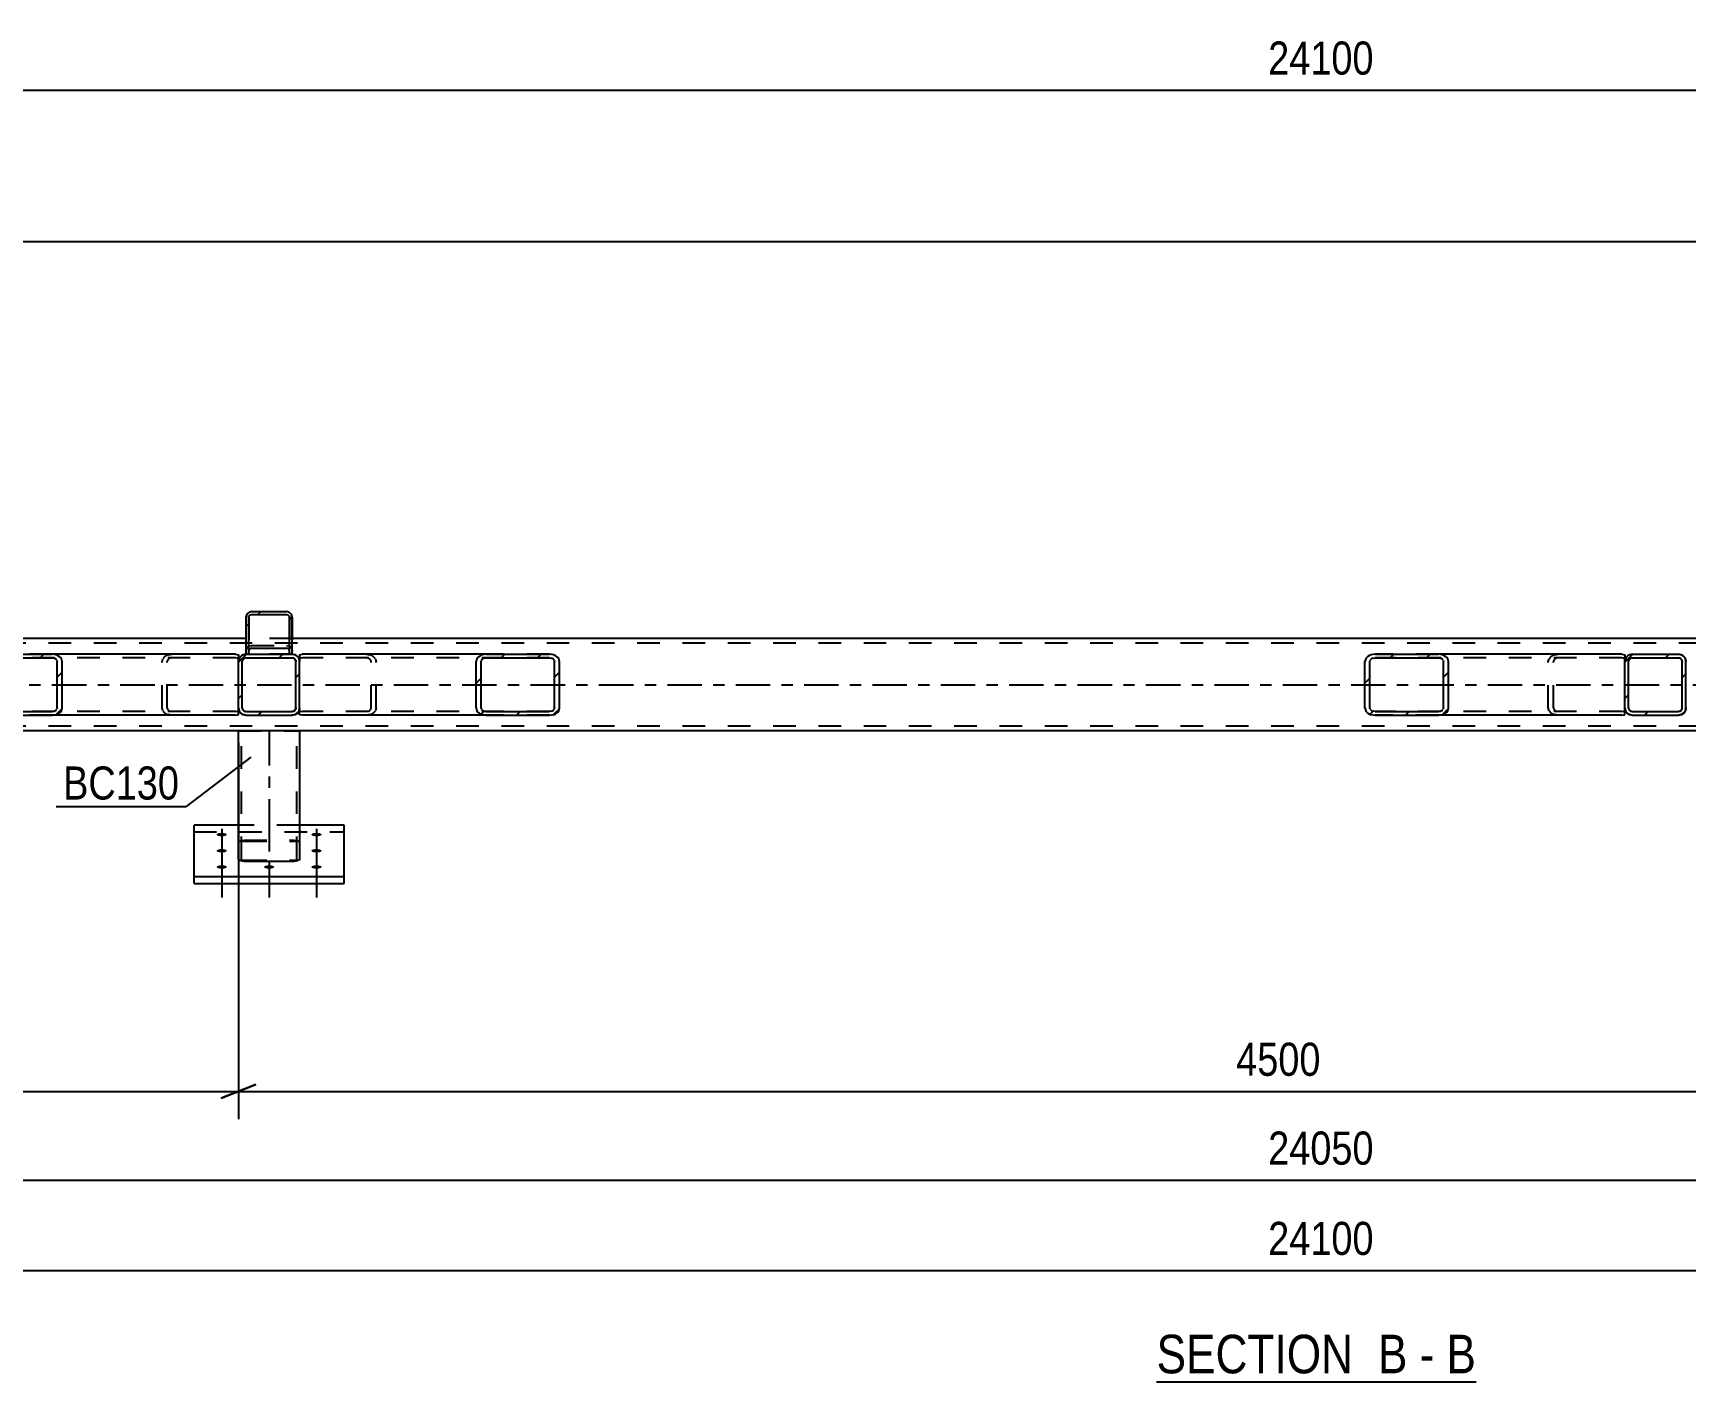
# Model space of a CAD drawing. Header units: millimetres. Extents: x -174 to 1015, y -641 to 200.
# Drawn here: x 280.3 to 423.4, y -316 to -199.2 of the extents above; entities that cross this region are included whole.
import ezdxf

# ---------------------------------------------------------------- set-up
doc = ezdxf.new("R2010")
doc.units = ezdxf.units.MM
doc.linetypes.add('DXK_LINE_DOT2', pattern=[3.9198, 1.9599, -1.9599])
doc.linetypes.add('DXK_LINE_DOT3', pattern=[5.9187, 2.979, -0.9799, 0.9799, -0.9799])
doc.styles.add('Arial Narrow', font='ARIALN.TTF', dxfattribs={"height": 0.2})

# ---------------------------------------------------------------- blocks, each defined once
blk = doc.blocks.new('Unknown-814735029-13 - 2428')
at = {"color": 6, "linetype": 'Continuous'}
blk.add_line((377.56, -315.96), (405.21, -315.96), dxfattribs=at)
at = {"color": 0, "linetype": 'Continuous'}
for points in [[(395.67, -315.21), (395.67, -311.71), (377.56, -311.71), (377.56, -315.21)], [(399.28, -315.21), (399.28, -311.71), (396.72, -311.71), (396.72, -315.21)], [(401.6, -315.21), (401.6, -311.71), (400.33, -311.71), (400.33, -315.21)], [(405.21, -315.21), (405.21, -311.71), (402.65, -311.71), (402.65, -315.21)]]:
    blk.add_wipeout(points, dxfattribs=at)
at = {"color": 7, "linetype": 'Continuous', "style": 'Arial Narrow'}
for s, p in [('SECTION ', (377.56, -315.21)), ('B', (396.72, -315.21)), ('B', (402.65, -315.21)), ('-', (400.33, -315.21))]:
    blk.add_text(s, height=3.34, dxfattribs=at).set_placement(p)
blk = doc.blocks.new('Bolt-814735029-2494 - 2428')
at = {"linetype": 'Continuous'}
for points in [[(296.64, -268.71), (296.55, -268.71), (296.46, -268.7), (296.38, -268.69), (296.31, -268.66), (296.26, -268.64), (296.22, -268.61), (296.2, -268.58), (296.2, -268.55), (296.22, -268.52), (296.26, -268.49), (296.31, -268.46), (296.38, -268.44), (296.46, -268.43), (296.55, -268.42), (296.64, -268.41), (296.73, -268.42), (296.82, -268.43), (296.9, -268.44), (296.97, -268.46), (297.02, -268.49), (297.06, -268.52), (297.08, -268.55), (297.08, -268.58), (297.06, -268.61), (297.02, -268.64), (296.97, -268.66), (296.9, -268.69), (296.82, -268.7), (296.73, -268.71)], [(304.84, -268.71), (304.75, -268.71), (304.66, -268.7), (304.58, -268.69), (304.51, -268.66), (304.46, -268.64), (304.42, -268.61), (304.4, -268.58), (304.4, -268.55), (304.42, -268.52), (304.46, -268.49), (304.51, -268.46), (304.58, -268.44), (304.66, -268.43), (304.75, -268.42), (304.84, -268.41), (304.93, -268.42), (305.02, -268.43), (305.1, -268.44), (305.17, -268.46), (305.22, -268.49), (305.26, -268.52), (305.28, -268.55), (305.28, -268.58), (305.26, -268.61), (305.22, -268.64), (305.17, -268.66), (305.1, -268.69), (305.02, -268.7), (304.93, -268.71)], [(296.64, -270.12), (296.55, -270.11), (296.46, -270.1), (296.38, -270.09), (296.31, -270.07), (296.26, -270.04), (296.22, -270.01), (296.2, -269.98), (296.2, -269.95), (296.22, -269.92), (296.26, -269.89), (296.31, -269.87), (296.38, -269.84), (296.46, -269.83), (296.55, -269.82), (296.64, -269.82), (296.73, -269.82), (296.82, -269.83), (296.9, -269.84), (296.97, -269.87), (297.02, -269.89), (297.06, -269.92), (297.08, -269.95), (297.08, -269.98), (297.06, -270.01), (297.02, -270.04), (296.97, -270.07), (296.9, -270.09), (296.82, -270.1), (296.73, -270.11)], [(304.84, -270.12), (304.75, -270.11), (304.66, -270.1), (304.58, -270.09), (304.51, -270.07), (304.46, -270.04), (304.42, -270.01), (304.4, -269.98), (304.4, -269.95), (304.42, -269.92), (304.46, -269.89), (304.51, -269.87), (304.58, -269.84), (304.66, -269.83), (304.75, -269.82), (304.84, -269.82), (304.93, -269.82), (305.02, -269.83), (305.1, -269.84), (305.17, -269.87), (305.22, -269.89), (305.26, -269.92), (305.28, -269.95), (305.28, -269.98), (305.26, -270.01), (305.22, -270.04), (305.17, -270.07), (305.1, -270.09), (305.02, -270.1), (304.93, -270.11)], [(296.64, -271.52), (296.55, -271.52), (296.46, -271.51), (296.38, -271.49), (296.31, -271.47), (296.26, -271.44), (296.22, -271.41), (296.2, -271.38), (296.2, -271.35), (296.22, -271.32), (296.26, -271.29), (296.31, -271.27), (296.38, -271.25), (296.46, -271.23), (296.55, -271.22), (296.64, -271.22), (296.73, -271.22), (296.82, -271.23), (296.9, -271.25), (296.97, -271.27), (297.02, -271.29), (297.06, -271.32), (297.08, -271.35), (297.08, -271.38), (297.06, -271.41), (297.02, -271.44), (296.97, -271.47), (296.9, -271.49), (296.82, -271.51), (296.73, -271.52)], [(300.74, -271.52), (300.65, -271.52), (300.56, -271.51), (300.48, -271.49), (300.41, -271.47), (300.36, -271.44), (300.32, -271.41), (300.3, -271.38), (300.3, -271.35), (300.32, -271.32), (300.36, -271.29), (300.41, -271.27), (300.48, -271.25), (300.56, -271.23), (300.65, -271.22), (300.74, -271.22), (300.83, -271.22), (300.92, -271.23), (301, -271.25), (301.07, -271.27), (301.12, -271.29), (301.16, -271.32), (301.18, -271.35), (301.18, -271.38), (301.16, -271.41), (301.12, -271.44), (301.07, -271.47), (301, -271.49), (300.92, -271.51), (300.83, -271.52)], [(304.84, -271.52), (304.75, -271.52), (304.66, -271.51), (304.58, -271.49), (304.51, -271.47), (304.46, -271.44), (304.42, -271.41), (304.4, -271.38), (304.4, -271.35), (304.42, -271.32), (304.46, -271.29), (304.51, -271.27), (304.58, -271.25), (304.66, -271.23), (304.75, -271.22), (304.84, -271.22), (304.93, -271.22), (305.02, -271.23), (305.1, -271.25), (305.17, -271.27), (305.22, -271.29), (305.26, -271.32), (305.28, -271.35), (305.28, -271.38), (305.26, -271.41), (305.22, -271.44), (305.17, -271.47), (305.1, -271.49), (305.02, -271.51), (304.93, -271.52)]]:
    blk.add_hatch(color=1, dxfattribs=at).paths.add_polyline_path(points)
at = {"color": 1, "linetype": 'Continuous'}
for p, q in [((296.64, -268.07), (296.64, -271.19)), ((304.84, -268.07), (304.84, -271.19)), ((296.64, -269.48), (296.64, -272.6)), ((304.84, -269.48), (304.84, -272.6)), ((296.64, -270.88), (296.64, -274)), ((300.74, -270.88), (300.74, -274)), ((304.84, -270.88), (304.84, -274))]:
    blk.add_line(p, q, dxfattribs=at)
at = {"color": 1, "linetype": 'DXK_LINE_DOT2'}
blk.add_line((300.74, -268.07), (300.74, -271.19), dxfattribs=at)
blk = doc.blocks.new('Part-814735029-2504 - 2428')
at = {"linetype": 'Continuous'}
h = blk.add_hatch(dxfattribs=at)
h.set_pattern_fill('', scale=0.7, style=0, pattern_type=0)
h.set_pattern_definition([(45, (325.3516, -258.1836), (-1.57154, 1.57154), [])])
h.paths.add_polyline_path([(325.02, -258.23), (325.35, -258.18), (325.64, -258.04), (325.83, -257.84), (325.89, -257.59), (325.89, -253.59), (325.83, -253.35), (325.64, -253.14), (325.35, -253), (325.02, -252.95), (319.52, -252.95), (319.19, -253), (318.9, -253.14), (318.71, -253.35), (318.65, -253.59), (318.65, -257.59), (318.71, -257.84), (318.9, -258.04), (319.19, -258.18), (319.52, -258.23)])
h.paths.add_polyline_path([(319.36, -257.89), (319.21, -257.82), (319.12, -257.71), (319.09, -257.59), (319.09, -253.59), (319.12, -253.47), (319.21, -253.37), (319.36, -253.3), (319.52, -253.27), (325.02, -253.27), (325.18, -253.3), (325.33, -253.37), (325.42, -253.47), (325.45, -253.59), (325.45, -257.59), (325.42, -257.71), (325.33, -257.82), (325.18, -257.89), (325.02, -257.91), (319.52, -257.91)])
at = {"color": 2, "linetype": 'Continuous'}
for p, q in [((303.38, -252.99), (303.64, -252.95)), ((303.38, -252.99), (303.38, -253.59)), ((319.52, -252.95), (303.64, -252.95)), ((319.52, -252.95), (319.19, -253)), ((319.52, -252.95), (325.02, -252.95)), ((325.35, -253), (325.02, -252.95)), ((318.71, -253.35), (318.65, -253.59)), ((318.65, -257.59), (318.65, -253.59)), ((319.09, -253.59), (319.12, -253.47)), ((319.09, -257.59), (319.09, -253.59)), ((319.36, -253.3), (319.52, -253.27)), ((319.52, -253.27), (325.02, -253.27)), ((325.02, -253.27), (325.18, -253.3)), ((325.42, -253.47), (325.45, -253.59)), ((325.45, -257.59), (325.45, -253.59)), ((325.89, -253.59), (325.83, -253.35)), ((325.89, -257.59), (325.89, -253.59)), ((303.38, -258.18), (303.38, -257.59)), ((303.38, -258.2), (303.38, -258.18)), ((303.64, -258.23), (303.38, -258.2)), ((319.52, -258.23), (303.64, -258.23)), ((318.65, -257.59), (318.71, -257.84)), ((319.12, -257.71), (319.09, -257.59)), ((319.19, -258.18), (319.52, -258.23)), ((319.52, -257.91), (319.36, -257.89)), ((319.52, -257.91), (325.02, -257.91)), ((319.52, -258.23), (325.02, -258.23)), ((325.18, -257.89), (325.02, -257.91)), ((325.02, -258.23), (325.35, -258.18)), ((325.45, -257.59), (325.42, -257.71)), ((325.83, -257.84), (325.89, -257.59))]:
    blk.add_line(p, q, dxfattribs=at)
at = {"color": 7, "linetype": 'DXK_LINE_DOT2'}
for p, q in [((303.38, -252.99), (303.38, -253.34)), ((309.13, -252.95), (309.47, -253)), ((325.02, -252.95), (319.52, -252.95)), ((303.47, -253.3), (303.38, -253.34)), ((303.38, -258.04), (303.38, -253.59)), ((303.64, -253.27), (303.47, -253.3)), ((325.02, -253.27), (303.64, -253.27)), ((309.3, -253.3), (309.13, -253.27)), ((309.57, -253.59), (309.54, -253.47)), ((309.57, -257.59), (309.57, -253.59)), ((309.94, -253.35), (310.01, -253.59)), ((310.01, -257.59), (310.01, -253.59)), ((303.38, -257.84), (303.47, -257.89)), ((303.47, -257.89), (303.64, -257.91)), ((325.02, -257.91), (303.64, -257.91)), ((309.13, -257.91), (309.3, -257.89)), ((309.47, -258.18), (309.13, -258.23)), ((309.54, -257.71), (309.57, -257.59)), ((310.01, -257.59), (309.94, -257.84)), ((325.02, -258.23), (319.52, -258.23))]:
    blk.add_line(p, q, dxfattribs=at)
for centre, radius, start, end in [((309.26, -253.78), 0.802, 32.4105, 75.4453), ((309.2, -253.68), 0.401, 32.4105, 75.4453), ((309.2, -257.5), 0.401, 284.5547, 327.5895), ((309.26, -257.41), 0.802, 284.5547, 327.5895)]:
    blk.add_arc(centre, radius, start, end, dxfattribs=at)
at = {"color": 2, "linetype": 'Continuous'}
for centre, radius, start, end in [((319.39, -253.78), 0.802, 104.5547, 147.5895), ((325.15, -253.78), 0.802, 32.4105, 75.4453), ((319.46, -253.68), 0.401, 104.5547, 147.5895), ((325.08, -253.68), 0.401, 32.4105, 75.4453), ((319.39, -257.41), 0.802, 212.4105, 255.4453), ((319.46, -257.5), 0.401, 212.4105, 255.4453), ((325.08, -257.5), 0.401, 284.5547, 327.5895), ((325.15, -257.41), 0.802, 284.5547, 327.5895)]:
    blk.add_arc(centre, radius, start, end, dxfattribs=at)
blk = doc.blocks.new('Part-814735029-2472 - 2428')
at = {"linetype": 'Continuous'}
h = blk.add_hatch(dxfattribs=at)
h.set_pattern_fill('', scale=0.7, style=0, pattern_type=0)
h.set_pattern_definition([(45, (422.9865, -258.1836), (-1.57154, 1.57154), [])])
h.paths.add_polyline_path([(422.74, -258.23), (422.99, -258.18), (423.19, -258.04), (423.33, -257.84), (423.38, -257.59), (423.38, -253.59), (423.33, -253.35), (423.19, -253.14), (422.99, -253), (422.74, -252.95), (418.74, -252.95), (418.5, -253), (418.29, -253.14), (418.15, -253.35), (418.1, -253.59), (418.1, -257.59), (418.15, -257.84), (418.29, -258.04), (418.5, -258.18), (418.74, -258.23)])
h.paths.add_polyline_path([(418.62, -257.89), (418.52, -257.82), (418.45, -257.71), (418.42, -257.59), (418.42, -253.59), (418.45, -253.47), (418.52, -253.37), (418.62, -253.3), (418.74, -253.27), (422.74, -253.27), (422.86, -253.3), (422.97, -253.37), (423.04, -253.47), (423.06, -253.59), (423.06, -257.59), (423.04, -257.71), (422.97, -257.82), (422.86, -257.89), (422.74, -257.91), (418.74, -257.91)])
at = {"color": 7, "linetype": 'DXK_LINE_DOT2'}
for p, q in [((418.5, -253), (418.74, -252.95)), ((418.74, -252.95), (422.74, -252.95)), ((422.74, -252.95), (422.99, -253)), ((418.1, -253.59), (418.15, -253.35)), ((418.1, -257.59), (418.1, -253.59)), ((418.45, -253.47), (418.42, -253.59)), ((418.42, -257.59), (418.42, -253.59)), ((418.74, -253.27), (418.62, -253.3)), ((418.74, -253.27), (422.74, -253.27)), ((422.86, -253.3), (422.74, -253.27)), ((423.06, -253.59), (423.04, -253.47)), ((423.06, -257.59), (423.06, -253.59)), ((423.33, -253.35), (423.38, -253.59)), ((423.38, -257.59), (423.38, -253.59)), ((418.15, -257.84), (418.1, -257.59)), ((418.42, -257.59), (418.45, -257.71)), ((418.74, -258.23), (418.5, -258.18)), ((418.62, -257.89), (418.74, -257.91)), ((418.74, -257.91), (422.74, -257.91)), ((418.74, -258.23), (422.74, -258.23)), ((422.74, -257.91), (422.86, -257.89)), ((422.99, -258.18), (422.74, -258.23)), ((423.04, -257.71), (423.06, -257.59)), ((423.38, -257.59), (423.33, -257.84))]:
    blk.add_line(p, q, dxfattribs=at)
at = {"color": 2, "linetype": 'Continuous'}
for p, q in [((418.74, -252.95), (418.5, -253)), ((418.74, -252.95), (422.74, -252.95)), ((422.99, -253), (422.74, -252.95)), ((418.15, -253.35), (418.1, -253.59)), ((418.1, -257.59), (418.1, -253.59)), ((418.42, -253.59), (418.45, -253.47)), ((418.42, -257.59), (418.42, -253.59)), ((418.62, -253.3), (418.74, -253.27)), ((418.74, -253.27), (422.74, -253.27)), ((422.74, -253.27), (422.86, -253.3)), ((423.04, -253.47), (423.06, -253.59)), ((423.06, -257.59), (423.06, -253.59)), ((423.38, -253.59), (423.33, -253.35)), ((423.38, -257.59), (423.38, -253.59)), ((418.1, -257.59), (418.15, -257.84)), ((418.45, -257.71), (418.42, -257.59)), ((418.5, -258.18), (418.74, -258.23)), ((418.74, -257.91), (418.62, -257.89)), ((418.74, -257.91), (422.74, -257.91)), ((418.74, -258.23), (422.74, -258.23)), ((422.86, -257.89), (422.74, -257.91)), ((422.74, -258.23), (422.99, -258.18)), ((423.06, -257.59), (423.04, -257.71)), ((423.33, -257.84), (423.38, -257.59))]:
    blk.add_line(p, q, dxfattribs=at)
at = {"color": 7, "linetype": 'DXK_LINE_DOT2'}
for centre, radius, start, end in [((418.74, -253.59), 0.64, 112.5, 157.5), ((422.74, -253.59), 0.64, 22.5, 67.5), ((418.74, -253.59), 0.32, 112.5, 157.5), ((422.74, -253.59), 0.32, 22.5, 67.5), ((418.74, -257.59), 0.64, 202.5, 247.5), ((418.74, -257.59), 0.32, 202.5, 247.5), ((422.74, -257.59), 0.32, 292.5, 337.5), ((422.74, -257.59), 0.64, 292.5, 337.5)]:
    blk.add_arc(centre, radius, start, end, dxfattribs=at)
at = {"color": 2, "linetype": 'Continuous'}
for centre, radius, start, end in [((418.74, -253.59), 0.64, 112.5, 157.5), ((422.74, -253.59), 0.64, 22.5, 67.5), ((418.74, -253.59), 0.32, 112.5, 157.5), ((422.74, -253.59), 0.32, 22.5, 67.5), ((418.74, -257.59), 0.64, 202.5, 247.5), ((418.74, -257.59), 0.32, 202.5, 247.5), ((422.74, -257.59), 0.32, 292.5, 337.5), ((422.74, -257.59), 0.64, 292.5, 337.5)]:
    blk.add_arc(centre, radius, start, end, dxfattribs=at)
blk = doc.blocks.new('Part-814735029-2589 - 2428')
at = {"color": 2, "linetype": 'Continuous'}
for p, q in [((294.24, -272.79), (294.24, -267.74)), ((298.1, -267.74), (294.24, -267.74)), ((307.24, -267.74), (303.38, -267.74)), ((307.24, -272.79), (307.24, -267.74)), ((294.24, -272.19), (307.24, -272.19)), ((294.24, -272.79), (307.24, -272.79))]:
    blk.add_line(p, q, dxfattribs=at)
at = {"color": 7, "linetype": 'DXK_LINE_DOT2'}
for p, q in [((294.24, -268.34), (307.24, -268.34)), ((303.38, -267.74), (298.1, -267.74))]:
    blk.add_line(p, q, dxfattribs=at)
blk = doc.blocks.new('Part-814735029-2513 - 2428')
at = {"linetype": 'Continuous'}
h = blk.add_hatch(dxfattribs=at)
h.set_pattern_fill('', scale=0.7, style=0, pattern_type=0)
h.set_pattern_definition([(45, (302.9865, -258.1836), (-1.57154, 1.57154), [])])
h.paths.add_polyline_path([(302.74, -258.23), (302.99, -258.18), (303.19, -258.04), (303.33, -257.84), (303.38, -257.59), (303.38, -253.59), (303.33, -253.35), (303.19, -253.14), (302.99, -253), (302.74, -252.95), (298.74, -252.95), (298.5, -253), (298.29, -253.14), (298.15, -253.35), (298.1, -253.59), (298.1, -257.59), (298.15, -257.84), (298.29, -258.04), (298.5, -258.18), (298.74, -258.23)])
h.paths.add_polyline_path([(298.62, -257.89), (298.52, -257.82), (298.45, -257.71), (298.42, -257.59), (298.42, -253.59), (298.45, -253.47), (298.52, -253.37), (298.62, -253.3), (298.74, -253.27), (302.74, -253.27), (302.86, -253.3), (302.97, -253.37), (303.04, -253.47), (303.06, -253.59), (303.06, -257.59), (303.04, -257.71), (302.97, -257.82), (302.86, -257.89), (302.74, -257.91), (298.74, -257.91)])
at = {"color": 7, "linetype": 'DXK_LINE_DOT2'}
for p, q in [((298.5, -253), (298.74, -252.95)), ((302.74, -252.95), (298.74, -252.95)), ((302.74, -252.95), (302.99, -253)), ((298.1, -253.59), (298.15, -253.35)), ((298.1, -257.59), (298.1, -253.59)), ((298.45, -253.47), (298.42, -253.59)), ((298.42, -257.59), (298.42, -253.59)), ((298.74, -253.27), (298.62, -253.3)), ((298.74, -253.27), (302.74, -253.27)), ((302.86, -253.3), (302.74, -253.27)), ((303.06, -253.59), (303.04, -253.47)), ((303.06, -257.59), (303.06, -253.59)), ((303.33, -253.35), (303.38, -253.59)), ((303.38, -257.59), (303.38, -253.59)), ((298.15, -257.84), (298.1, -257.59)), ((298.42, -257.59), (298.45, -257.71)), ((298.74, -258.23), (298.5, -258.18)), ((298.62, -257.89), (298.74, -257.91)), ((298.74, -257.91), (302.74, -257.91)), ((298.74, -258.23), (302.74, -258.23)), ((302.74, -257.91), (302.86, -257.89)), ((302.99, -258.18), (302.74, -258.23)), ((303.04, -257.71), (303.06, -257.59)), ((303.38, -257.59), (303.33, -257.84))]:
    blk.add_line(p, q, dxfattribs=at)
at = {"color": 2, "linetype": 'Continuous'}
for p, q in [((298.74, -252.95), (298.5, -253)), ((298.74, -252.95), (302.74, -252.95)), ((302.99, -253), (302.74, -252.95)), ((298.15, -253.35), (298.1, -253.59)), ((298.1, -257.59), (298.1, -253.59)), ((298.42, -253.59), (298.45, -253.47)), ((298.42, -257.59), (298.42, -253.59)), ((298.62, -253.3), (298.74, -253.27)), ((298.74, -253.27), (302.74, -253.27)), ((302.74, -253.27), (302.86, -253.3)), ((303.04, -253.47), (303.06, -253.59)), ((303.06, -257.59), (303.06, -253.59)), ((303.38, -253.59), (303.33, -253.35)), ((303.38, -257.59), (303.38, -253.59)), ((298.1, -257.59), (298.15, -257.84)), ((298.45, -257.71), (298.42, -257.59)), ((298.5, -258.18), (298.74, -258.23)), ((298.74, -257.91), (298.62, -257.89)), ((298.74, -257.91), (302.74, -257.91)), ((298.74, -258.23), (302.74, -258.23)), ((302.86, -257.89), (302.74, -257.91)), ((302.74, -258.23), (302.99, -258.18)), ((303.06, -257.59), (303.04, -257.71)), ((303.33, -257.84), (303.38, -257.59))]:
    blk.add_line(p, q, dxfattribs=at)
at = {"color": 7, "linetype": 'DXK_LINE_DOT2'}
for centre, radius, start, end in [((298.74, -253.59), 0.64, 112.5, 157.5), ((302.74, -253.59), 0.64, 22.5, 67.5), ((298.74, -253.59), 0.32, 112.5, 157.5), ((302.74, -253.59), 0.32, 22.5, 67.5), ((298.74, -257.59), 0.64, 202.5, 247.5), ((298.74, -257.59), 0.32, 202.5, 247.5), ((302.74, -257.59), 0.32, 292.5, 337.5), ((302.74, -257.59), 0.64, 292.5, 337.5)]:
    blk.add_arc(centre, radius, start, end, dxfattribs=at)
at = {"color": 2, "linetype": 'Continuous'}
for centre, radius, start, end in [((298.74, -253.59), 0.64, 112.5, 157.5), ((302.74, -253.59), 0.64, 22.5, 67.5), ((298.74, -253.59), 0.32, 112.5, 157.5), ((302.74, -253.59), 0.32, 22.5, 67.5), ((298.74, -257.59), 0.64, 202.5, 247.5), ((298.74, -257.59), 0.32, 202.5, 247.5), ((302.74, -257.59), 0.32, 292.5, 337.5), ((302.74, -257.59), 0.64, 292.5, 337.5)]:
    blk.add_arc(centre, radius, start, end, dxfattribs=at)
blk = doc.blocks.new('Part-814735029-2522 - 2428')
at = {"color": 2, "linetype": 'Continuous'}
for p, q in [((298.1, -270.7), (298.1, -259.59)), ((303.38, -259.59), (303.38, -270.7)), ((298.14, -270.77), (298.1, -270.7)), ((298.24, -270.82), (298.14, -270.77)), ((298.4, -270.86), (298.24, -270.82)), ((298.58, -270.87), (298.4, -270.86)), ((298.58, -270.87), (302.9, -270.87)), ((303.08, -270.86), (302.9, -270.87)), ((303.24, -270.82), (303.08, -270.86)), ((303.34, -270.77), (303.24, -270.82)), ((303.38, -270.7), (303.34, -270.77))]:
    blk.add_line(p, q, dxfattribs=at)
at = {"color": 7, "linetype": 'DXK_LINE_DOT2'}
for p, q in [((298.1, -259.59), (303.38, -259.59)), ((298.34, -270.7), (298.34, -259.59)), ((303.14, -270.7), (303.14, -259.59)), ((298.1, -269.23), (298.14, -269.16)), ((298.14, -269.16), (298.24, -269.11)), ((298.24, -269.11), (298.4, -269.08)), ((298.36, -269.2), (298.34, -269.23)), ((298.41, -269.17), (298.36, -269.2)), ((298.4, -269.08), (298.58, -269.06)), ((298.49, -269.15), (298.41, -269.17)), ((298.58, -269.14), (298.49, -269.15)), ((298.58, -269.06), (302.9, -269.06)), ((298.58, -269.14), (302.9, -269.14)), ((302.9, -269.06), (303.08, -269.08)), ((302.99, -269.15), (302.9, -269.14)), ((303.07, -269.17), (302.99, -269.15)), ((303.07, -269.17), (303.08, -269.18)), ((303.08, -269.08), (303.24, -269.11)), ((303.08, -269.18), (303.12, -269.2)), ((303.14, -269.23), (303.12, -269.2)), ((303.24, -269.11), (303.34, -269.16)), ((303.34, -269.16), (303.38, -269.23)), ((298.34, -270.7), (298.36, -270.74)), ((298.36, -270.74), (298.41, -270.76)), ((298.41, -270.76), (298.49, -270.78)), ((298.49, -270.78), (298.58, -270.79)), ((298.58, -270.79), (302.9, -270.79)), ((302.9, -270.79), (302.99, -270.78)), ((302.99, -270.78), (303.07, -270.76)), ((303.07, -270.76), (303.12, -270.74)), ((303.12, -270.74), (303.14, -270.7))]:
    blk.add_line(p, q, dxfattribs=at)
at = {"color": 7, "linetype": 'DXK_LINE_DOT3'}
blk.add_line((300.74, -259.59), (300.74, -269.97), dxfattribs=at)
blk = doc.blocks.new('Part-814735029-2531 - 2428')
at = {"linetype": 'Continuous'}
h = blk.add_hatch(dxfattribs=at)
h.set_pattern_fill('', scale=0.7, style=0, pattern_type=0)
h.set_pattern_definition([(45, (282.295, -258.1836), (-1.57154, 1.57154), [])])
h.paths.add_polyline_path([(281.96, -258.23), (282.3, -258.18), (282.58, -258.04), (282.77, -257.84), (282.84, -257.59), (282.84, -253.59), (282.77, -253.35), (282.58, -253.14), (282.3, -253), (281.96, -252.95), (276.47, -252.95), (276.13, -253), (275.85, -253.14), (275.66, -253.35), (275.59, -253.59), (275.59, -257.59), (275.66, -257.84), (275.85, -258.04), (276.13, -258.18), (276.47, -258.23)])
h.paths.add_polyline_path([(276.3, -257.89), (276.16, -257.82), (276.06, -257.71), (276.03, -257.59), (276.03, -253.59), (276.06, -253.47), (276.16, -253.37), (276.3, -253.3), (276.47, -253.27), (281.96, -253.27), (282.13, -253.3), (282.27, -253.37), (282.36, -253.47), (282.4, -253.59), (282.4, -257.59), (282.36, -257.71), (282.27, -257.82), (282.13, -257.89), (281.96, -257.91), (276.47, -257.91)])
at = {"color": 2, "linetype": 'Continuous'}
for p, q in [((276.47, -252.95), (276.13, -253)), ((276.47, -252.95), (281.96, -252.95)), ((297.84, -252.95), (281.96, -252.95)), ((282.3, -253), (281.96, -252.95)), ((297.84, -252.95), (298.1, -252.99)), ((298.1, -252.99), (298.1, -253)), ((298.1, -253), (298.1, -253.14)), ((298.1, -253.14), (298.1, -253.59)), ((275.66, -253.35), (275.59, -253.59)), ((275.59, -257.59), (275.59, -253.59)), ((276.03, -253.59), (276.06, -253.47)), ((276.03, -257.59), (276.03, -253.59)), ((276.3, -253.3), (276.47, -253.27)), ((276.47, -253.27), (281.96, -253.27)), ((281.96, -253.27), (282.13, -253.3)), ((282.36, -253.47), (282.4, -253.59)), ((282.4, -257.59), (282.4, -253.59)), ((282.84, -253.59), (282.77, -253.35)), ((282.84, -257.59), (282.84, -253.59)), ((275.59, -257.59), (275.66, -257.84)), ((276.06, -257.71), (276.03, -257.59)), ((276.13, -258.18), (276.47, -258.23)), ((276.47, -257.91), (276.3, -257.89)), ((276.47, -257.91), (281.96, -257.91)), ((276.47, -258.23), (281.96, -258.23)), ((282.13, -257.89), (281.96, -257.91)), ((281.96, -258.23), (282.3, -258.18)), ((297.84, -258.23), (281.96, -258.23)), ((282.4, -257.59), (282.36, -257.71)), ((282.77, -257.84), (282.84, -257.59)), ((297.84, -258.23), (298.1, -258.2)), ((298.1, -258.2), (298.1, -257.59))]:
    blk.add_line(p, q, dxfattribs=at)
at = {"color": 7, "linetype": 'DXK_LINE_DOT2'}
for p, q in [((281.96, -252.95), (276.47, -252.95)), ((292.02, -253), (292.35, -252.95)), ((298.1, -252.99), (298.1, -252.99)), ((298.1, -253.14), (298.1, -253.34)), ((297.84, -253.27), (276.47, -253.27)), ((291.47, -253.59), (291.54, -253.35)), ((291.47, -257.59), (291.47, -253.59)), ((291.95, -253.47), (291.91, -253.59)), ((291.91, -257.59), (291.91, -253.59)), ((292.35, -253.27), (292.19, -253.3)), ((298.01, -253.3), (297.84, -253.27)), ((298.1, -253.34), (298.01, -253.3)), ((298.1, -257.59), (298.1, -253.35)), ((297.84, -257.91), (276.47, -257.91)), ((281.96, -258.23), (276.47, -258.23)), ((291.54, -257.84), (291.47, -257.59)), ((291.91, -257.59), (291.95, -257.71)), ((292.35, -258.23), (292.02, -258.18)), ((292.19, -257.89), (292.35, -257.91)), ((297.84, -257.91), (298.01, -257.89)), ((298.01, -257.89), (298.1, -257.84))]:
    blk.add_line(p, q, dxfattribs=at)
at = {"color": 2, "linetype": 'Continuous'}
for centre, radius, start, end in [((276.33, -253.78), 0.802, 104.5547, 147.5896), ((282.09, -253.78), 0.802, 32.4104, 75.4453), ((276.4, -253.68), 0.401, 104.5547, 147.5896), ((282.03, -253.68), 0.401, 32.4104, 75.4453), ((276.33, -257.41), 0.802, 212.4104, 255.4453), ((276.4, -257.5), 0.401, 212.4104, 255.4453), ((282.03, -257.5), 0.401, 284.5547, 327.5896), ((282.09, -257.41), 0.802, 284.5547, 327.5896)]:
    blk.add_arc(centre, radius, start, end, dxfattribs=at)
at = {"color": 7, "linetype": 'DXK_LINE_DOT2'}
for centre, radius, start, end in [((292.22, -253.78), 0.802, 104.5547, 147.5896), ((292.29, -253.68), 0.401, 104.5547, 147.5896), ((292.22, -257.41), 0.802, 212.4104, 255.4453), ((292.29, -257.5), 0.401, 212.4104, 255.4453)]:
    blk.add_arc(centre, radius, start, end, dxfattribs=at)
blk = doc.blocks.new('Part-814735029-2532 - 2428')
at = {"linetype": 'Continuous'}
h = blk.add_hatch(dxfattribs=at)
h.set_pattern_fill('', scale=0.7, style=0, pattern_type=0)
h.set_pattern_definition([(45, (402.295, -258.1836), (-1.57154, 1.57154), [])])
h.paths.add_polyline_path([(401.96, -258.23), (402.3, -258.18), (402.58, -258.04), (402.77, -257.84), (402.84, -257.59), (402.84, -253.59), (402.77, -253.35), (402.58, -253.14), (402.3, -253), (401.96, -252.95), (396.47, -252.95), (396.13, -253), (395.85, -253.14), (395.66, -253.35), (395.59, -253.59), (395.59, -257.59), (395.66, -257.84), (395.85, -258.04), (396.13, -258.18), (396.47, -258.23)])
h.paths.add_polyline_path([(396.3, -257.89), (396.16, -257.82), (396.06, -257.71), (396.03, -257.59), (396.03, -253.59), (396.06, -253.47), (396.16, -253.37), (396.3, -253.3), (396.47, -253.27), (401.96, -253.27), (402.13, -253.3), (402.27, -253.37), (402.36, -253.47), (402.4, -253.59), (402.4, -257.59), (402.36, -257.71), (402.27, -257.82), (402.13, -257.89), (401.96, -257.91), (396.47, -257.91)])
at = {"color": 2, "linetype": 'Continuous'}
for p, q in [((396.47, -252.95), (396.13, -253)), ((396.47, -252.95), (401.96, -252.95)), ((417.84, -252.95), (401.96, -252.95)), ((402.3, -253), (401.96, -252.95)), ((417.84, -252.95), (418.1, -252.99)), ((418.1, -252.99), (418.1, -253)), ((418.1, -253), (418.1, -253.14)), ((418.1, -253.14), (418.1, -253.59)), ((395.66, -253.35), (395.59, -253.59)), ((395.59, -257.59), (395.59, -253.59)), ((396.03, -253.59), (396.06, -253.47)), ((396.03, -257.59), (396.03, -253.59)), ((396.3, -253.3), (396.47, -253.27)), ((396.47, -253.27), (401.96, -253.27)), ((401.96, -253.27), (402.13, -253.3)), ((402.36, -253.47), (402.4, -253.59)), ((402.4, -257.59), (402.4, -253.59)), ((402.84, -253.59), (402.77, -253.35)), ((402.84, -257.59), (402.84, -253.59)), ((395.59, -257.59), (395.66, -257.84)), ((396.06, -257.71), (396.03, -257.59)), ((396.13, -258.18), (396.47, -258.23)), ((396.47, -257.91), (396.3, -257.89)), ((396.47, -257.91), (401.96, -257.91)), ((396.47, -258.23), (401.96, -258.23)), ((402.13, -257.89), (401.96, -257.91)), ((401.96, -258.23), (402.3, -258.18)), ((417.84, -258.23), (401.96, -258.23)), ((402.4, -257.59), (402.36, -257.71)), ((402.77, -257.84), (402.84, -257.59)), ((417.84, -258.23), (418.1, -258.2)), ((418.1, -258.2), (418.1, -257.59))]:
    blk.add_line(p, q, dxfattribs=at)
at = {"color": 7, "linetype": 'DXK_LINE_DOT2'}
for p, q in [((401.96, -252.95), (396.47, -252.95)), ((412.02, -253), (412.35, -252.95)), ((418.1, -253.14), (418.1, -253.34)), ((417.84, -253.27), (396.47, -253.27)), ((411.47, -253.59), (411.54, -253.35)), ((411.47, -257.59), (411.47, -253.59)), ((411.95, -253.47), (411.91, -253.59)), ((411.91, -257.59), (411.91, -253.59)), ((412.35, -253.27), (412.19, -253.3)), ((418.01, -253.3), (417.84, -253.27)), ((418.1, -253.34), (418.01, -253.3)), ((418.1, -257.59), (418.1, -253.35)), ((417.84, -257.91), (396.47, -257.91)), ((401.96, -258.23), (396.47, -258.23)), ((411.54, -257.84), (411.47, -257.59)), ((411.91, -257.59), (411.95, -257.71)), ((412.35, -258.23), (412.02, -258.18)), ((412.19, -257.89), (412.35, -257.91)), ((417.84, -257.91), (418.01, -257.89)), ((418.01, -257.89), (418.1, -257.84))]:
    blk.add_line(p, q, dxfattribs=at)
at = {"color": 2, "linetype": 'Continuous'}
for centre, radius, start, end in [((396.33, -253.78), 0.802, 104.5547, 147.5895), ((402.09, -253.78), 0.802, 32.4105, 75.4453), ((396.4, -253.68), 0.401, 104.5547, 147.5895), ((402.03, -253.68), 0.401, 32.4105, 75.4453), ((396.33, -257.41), 0.802, 212.4105, 255.4453), ((396.4, -257.5), 0.401, 212.4105, 255.4453), ((402.03, -257.5), 0.401, 284.5547, 327.5895), ((402.09, -257.41), 0.802, 284.5547, 327.5895)]:
    blk.add_arc(centre, radius, start, end, dxfattribs=at)
at = {"color": 7, "linetype": 'DXK_LINE_DOT2'}
for centre, radius, start, end in [((412.22, -253.78), 0.802, 104.5547, 147.5895), ((412.29, -253.68), 0.401, 104.5547, 147.5895), ((412.22, -257.41), 0.802, 212.4105, 255.4453), ((412.29, -257.5), 0.401, 212.4105, 255.4453)]:
    blk.add_arc(centre, radius, start, end, dxfattribs=at)
blk = doc.blocks.new('Part-814735029-8056 - 2428')
at = {"linetype": 'Continuous'}
h = blk.add_hatch(dxfattribs=at)
h.set_pattern_fill('', scale=0.7, style=0, pattern_type=0)
h.set_pattern_definition([(45, (302.7397, -252.8368), (-1.5715, 1.5715), [])])
h.paths.add_polyline_path([(302.72, -252.95), (302.74, -252.84), (302.74, -249.75), (302.7, -249.57), (302.6, -249.41), (302.44, -249.3), (302.26, -249.26), (299.22, -249.26), (299.04, -249.3), (298.88, -249.41), (298.78, -249.57), (298.74, -249.75), (298.74, -252.84), (298.76, -252.95), (299.01, -252.95), (299, -252.93), (298.98, -252.84), (298.98, -249.75), (299, -249.66), (299.05, -249.58), (299.13, -249.53), (299.22, -249.51), (302.26, -249.51), (302.35, -249.53), (302.43, -249.58), (302.48, -249.66), (302.5, -249.75), (302.5, -252.84), (302.48, -252.93), (302.47, -252.95)])
at = {"color": 2, "linetype": 'Continuous'}
for p, q in [((298.78, -249.57), (298.74, -249.75)), ((298.74, -249.75), (298.74, -252.84)), ((298.98, -249.75), (299, -249.66)), ((298.98, -252.84), (298.98, -249.75)), ((299, -249.66), (299.05, -249.58)), ((299.22, -249.26), (299.04, -249.3)), ((299.05, -249.58), (299.13, -249.53)), ((299.13, -249.53), (299.22, -249.51)), ((299.22, -249.26), (302.26, -249.26)), ((299.22, -249.51), (302.26, -249.51)), ((302.44, -249.3), (302.26, -249.26)), ((302.26, -249.51), (302.35, -249.53)), ((302.35, -249.53), (302.43, -249.58)), ((302.43, -249.58), (302.48, -249.66)), ((302.48, -249.66), (302.5, -249.75)), ((302.5, -252.84), (302.5, -249.75)), ((302.74, -249.75), (302.7, -249.57)), ((302.74, -252.84), (302.74, -249.75)), ((298.74, -252.84), (298.74, -252.95)), ((298.74, -252.84), (298.76, -252.95)), ((298.76, -252.95), (299.01, -252.95)), ((299, -252.58), (298.98, -252.67)), ((299, -252.93), (298.98, -252.84)), ((299.05, -252.5), (299, -252.58)), ((299.01, -252.95), (299, -252.93)), ((299.13, -252.45), (299.05, -252.5)), ((299.22, -252.43), (299.13, -252.45)), ((299.22, -252.43), (302.26, -252.43)), ((302.35, -252.45), (302.26, -252.43)), ((302.43, -252.5), (302.35, -252.45)), ((302.48, -252.58), (302.43, -252.5)), ((302.48, -252.93), (302.47, -252.95)), ((302.47, -252.95), (302.72, -252.95)), ((302.5, -252.67), (302.48, -252.58)), ((302.5, -252.84), (302.48, -252.93)), ((302.72, -252.95), (302.74, -252.84)), ((302.74, -252.95), (302.74, -252.84))]:
    blk.add_line(p, q, dxfattribs=at)
at = {"color": 7, "linetype": 'DXK_LINE_DOT2'}
for p, q in [((298.74, -249.75), (298.74, -252.84)), ((298.98, -249.75), (298.98, -252.95)), ((302.5, -249.75), (302.5, -252.95)), ((302.74, -249.75), (302.74, -252.84)), ((298.74, -252.67), (298.78, -252.49)), ((299.01, -252.95), (298.74, -252.95)), ((299.04, -252.22), (299.22, -252.19)), ((299.22, -252.19), (302.26, -252.19)), ((302.26, -252.19), (302.44, -252.22)), ((302.47, -252.95), (302.74, -252.95)), ((302.7, -252.49), (302.74, -252.67))]:
    blk.add_line(p, q, dxfattribs=at)
at = {"color": 2, "linetype": 'Continuous'}
for centre, start, end in [((299.22, -249.75), 112.9249, 157.9205), ((302.26, -249.75), 22.0795, 67.0751)]:
    blk.add_arc(centre, 0.484, start, end, dxfattribs=at)
at = {"color": 7, "linetype": 'DXK_LINE_DOT2'}
for centre, start, end in [((299.22, -252.67), 112.9249, 157.9205), ((302.26, -252.67), 22.0795, 67.0751)]:
    blk.add_arc(centre, 0.484, start, end, dxfattribs=at)
blk = doc.blocks.new('Part-814735029-2742 - 2428')
at = {"color": 2, "linetype": 'Continuous'}
for p, q in [((298.74, -251.59), (62.75, -251.59)), ((478.74, -251.59), (302.74, -251.59)), ((863.74, -259.59), (-67.26, -259.59))]:
    blk.add_line(p, q, dxfattribs=at)
at = {"color": 7, "linetype": 'DXK_LINE_DOT2'}
for p, q in [((302.74, -251.59), (298.74, -251.59)), ((863.74, -251.99), (-67.26, -251.99)), ((863.74, -259.19), (-67.26, -259.19))]:
    blk.add_line(p, q, dxfattribs=at)
at = {"color": 7, "linetype": 'DXK_LINE_DOT3'}
blk.add_line((-67.26, -255.59), (863.74, -255.59), dxfattribs=at)
blk = doc.blocks.new('StraightDimension-814735029-21260 - 2428')
at = {"color": 7, "linetype": 'Continuous'}
blk.add_line((-81.16, -204.11), (864.74, -204.11), dxfattribs=at)
at = {"color": 0}
blk.add_wipeout([(396.96, -203.36), (396.96, -199.16), (386.62, -199.16), (386.62, -203.36)], dxfattribs=at)
at = {"color": 3, "style": 'Arial Narrow'}
blk.add_text('24100', height=2.863, dxfattribs=at).set_placement((387.22, -202.76))
blk = doc.blocks.new('StraightDimension-814735029-2876 - 2428')
at = {"color": 7, "linetype": 'Continuous'}
for p, q in [((298.1, -260.59), (298.1, -293.2)), ((299.6, -290.2), (296.6, -291.4)), ((298.1, -290.8), (478.1, -290.8))]:
    blk.add_line(p, q, dxfattribs=at)
at = {"color": 0}
blk.add_wipeout([(392.36, -290.05), (392.36, -285.85), (383.85, -285.85), (383.85, -290.05)], dxfattribs=at)
at = {"color": 3, "style": 'Arial Narrow'}
blk.add_text('4500', height=2.863, dxfattribs=at).set_placement((384.45, -289.45))
blk = doc.blocks.new('StraightDimension-814735029-2884 - 2428')
at = {"color": 7, "linetype": 'Continuous'}
for p, q in [((298.1, -260.59), (298.1, -293.2)), ((296.6, -291.4), (299.6, -290.2)), ((58.11, -290.8), (298.1, -290.8))]:
    blk.add_line(p, q, dxfattribs=at)
blk = doc.blocks.new('StraightDimension-814735029-2905 - 2428')
at = {"color": 7, "linetype": 'Continuous'}
blk.add_line((-81.16, -306.31), (864.74, -306.31), dxfattribs=at)
at = {"color": 0}
blk.add_wipeout([(396.96, -305.56), (396.96, -301.36), (386.62, -301.36), (386.62, -305.56)], dxfattribs=at)
at = {"color": 3, "style": 'Arial Narrow'}
blk.add_text('24100', height=2.863, dxfattribs=at).set_placement((387.22, -304.96))
blk = doc.blocks.new('StraightDimension-814735029-2956 - 2428')
at = {"color": 7, "linetype": 'Continuous'}
blk.add_line((53.47, -217.22), (863.74, -217.22), dxfattribs=at)
blk = doc.blocks.new('StraightDimension-814735029-22041 - 2428')
at = {"color": 7, "linetype": 'Continuous'}
blk.add_line((-80.16, -298.49), (863.74, -298.49), dxfattribs=at)
at = {"color": 0}
blk.add_wipeout([(396.96, -297.74), (396.96, -293.54), (386.62, -293.54), (386.62, -297.74)], dxfattribs=at)
at = {"color": 3, "style": 'Arial Narrow'}
blk.add_text('24050', height=2.863, dxfattribs=at).set_placement((387.22, -297.14))
blk = doc.blocks.new('Mark-814735029-2518 - 2428')
at = {"color": 0}
blk.add_wipeout([(292.96, -265.53), (292.96, -262.53), (282.91, -262.53), (282.91, -265.53)], dxfattribs=at)
blk.add_wipeout([(292.96, -265.53), (292.96, -262.53), (282.91, -262.53), (282.91, -265.53)], dxfattribs=at)
at = {"color": 30, "linetype": 'Continuous'}
for p in [(299.17, -261.86), (282.31, -266.13)]:
    blk.add_line(p, (293.56, -266.13), dxfattribs=at)
at = {"color": 3, "style": 'Arial Narrow'}
blk.add_text('BC130', height=2.863, dxfattribs=at).set_placement((282.91, -265.53))

msp = doc.modelspace()

# ---------------------------------------------------------------- block references
for name in ['StraightDimension-814735029-21260 - 2428', 'Part-814735029-8056 - 2428', 'Part-814735029-2742 - 2428', 'Part-814735029-2531 - 2428', 'Part-814735029-2513 - 2428', 'Part-814735029-2504 - 2428', 'Part-814735029-2532 - 2428', 'Part-814735029-2472 - 2428', 'Part-814735029-2522 - 2428', 'Part-814735029-2589 - 2428', 'Bolt-814735029-2494 - 2428', 'Unknown-814735029-13 - 2428']:
    msp.add_blockref(name, (0, 0))

# ---------------------------------------------------------------- next in the draw order: block references
for name in ['StraightDimension-814735029-2956 - 2428', 'StraightDimension-814735029-2876 - 2428']:
    msp.add_blockref(name, (0, 0))

# ---------------------------------------------------------------- next in the draw order: block references
msp.add_blockref('StraightDimension-814735029-2884 - 2428', (0, 0))

# ---------------------------------------------------------------- next in the draw order: block references
msp.add_blockref('StraightDimension-814735029-2905 - 2428', (0, 0))

# ---------------------------------------------------------------- next in the draw order: block references
msp.add_blockref('StraightDimension-814735029-22041 - 2428', (0, 0))

# ---------------------------------------------------------------- next in the draw order: block references
msp.add_blockref('Mark-814735029-2518 - 2428', (0, 0))

doc.saveas('drawing.dxf')
